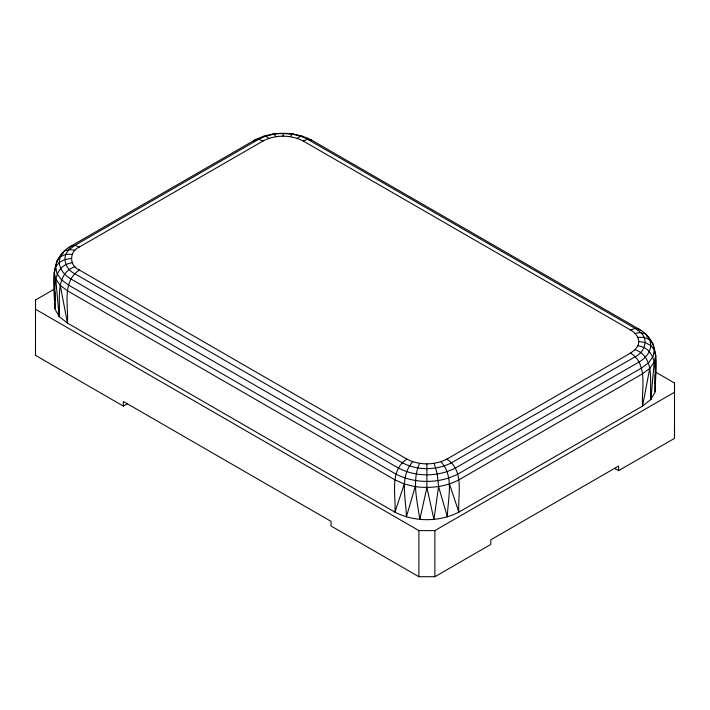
<?xml version="1.0" encoding="UTF-8"?>
<svg xmlns="http://www.w3.org/2000/svg" width="710" height="710" viewBox="0 0 710 710"><rect width="100%" height="100%" fill="white"/><g stroke="black" fill="none" stroke-linecap="round" stroke-linejoin="round"><path stroke-width="1.06" d="M127.179 403.883L123.362 406.093L35.5 355.364L35.5 346.143M54.67 288.952L35.5 300.019L35.5 309.249L418.9 530.601L434.875 530.601L674.5 392.257L674.5 383.027L655.33 371.96M614.771 468.449L618.587 470.65L674.5 438.372L674.5 429.151M272.702 134.075C284.541 132.947 297.002 133.436 307.67 139.329L635.157 328.402L640.668 332.555L645.434 333.966L652.996 343.507L655.783 355.364L655.223 391.725L650.857 399.481L642.55 406.084L458.837 512.15C439.117 522.187 414.658 522.187 394.938 512.15L67.45 323.077L59.143 316.474L54.776 308.717C54.555 287.754 48.191 258.342 70.956 246.148L254.668 140.083C272.161 131.084 294.064 131.084 311.557 140.083L639.044 329.156C661.995 341.519 655.002 370.451 655.223 391.725C654.496 376.025 659.83 349.222 637.882 345.743L635.059 349.675L630.569 353.056L446.856 459.122C434.582 465.441 419.193 465.441 406.919 459.122L79.431 270.048C69.039 265.78 69.039 251.26 79.431 246.991L263.144 140.926C275.418 134.598 290.807 134.598 303.081 140.926L630.569 329.999C636.027 333.008 640.722 339.398 637.882 345.743M72.118 262.736C50.17 266.214 55.504 293.017 54.776 308.717L55.016 291.819M55.628 269.969L55.753 265.602M74.941 266.667C54.377 274.051 60.652 299.904 59.143 316.474L55.753 279.101L54.217 272.356L57.004 260.499L64.566 250.958L69.332 249.547L74.843 245.394L258.555 139.329L265.753 136.142L274.122 134.146L275.799 136.702M426.887 463.896L426.887 487.513L419.823 519.471C417.311 500.994 411.64 481.327 419.574 463.337M441.008 461.713C454.666 476.942 447.611 498.846 447.398 516.951L438.585 486.625L437.298 474.076L434.2 463.337M655.783 355.364L654.247 362.109L650.857 399.481C649.348 382.912 655.623 357.059 635.059 349.675M654.247 362.109L649.73 368.401L642.55 373.806L458.837 479.871C445.534 486.98 429.994 488.578 415.19 486.625L406.377 516.951C406.164 498.846 399.109 476.942 412.767 461.713M438.585 486.625L433.952 519.471L426.887 487.513M649.73 368.401L642.55 406.084C641.361 388.689 648.452 364.514 630.569 353.056M60.936 256.354L61.388 254.384L63.128 253.079M55.753 279.101L60.27 285.393L67.45 290.798L394.938 479.871L404.292 484.016L394.938 512.15C396.127 494.755 389.036 470.579 406.919 459.122M290.425 136.702L292.103 134.146L293.523 134.075M69.012 248.393L70.956 246.148L74.843 245.394L79.431 246.991M253.372 141.583L254.668 140.083L258.555 139.329L263.144 140.926M79.431 270.048C61.548 281.506 68.639 305.682 67.45 323.077L60.27 285.393M297.233 138.335L300.472 136.142L303.223 136.391M123.362 406.093L123.362 401.478L331.037 521.38L331.037 525.986L418.9 576.715L434.875 576.715L490.787 544.437L490.787 539.822L618.587 466.035L618.587 470.65M303.081 140.926L307.67 139.329L311.557 140.083M630.569 329.999L635.157 328.402L639.044 329.156L640.34 330.656M71.16 258.52L64.672 259.576L59.178 262.567L55.504 267.058L57.004 273.616L61.388 279.731L68.364 284.976L395.852 474.049C414.933 483.883 438.842 483.883 457.923 474.049L641.636 367.984L648.612 362.739L652.996 356.624L654.496 350.065L650.822 345.575L645.328 342.584L638.84 341.528M635.059 333.372L640.668 332.555C649.047 339.939 644.298 352.568 635.157 356.757L451.445 462.822C436.348 470.597 417.427 470.597 402.33 462.822L74.843 273.749C65.702 269.56 60.954 256.931 69.332 249.547L74.941 250.364M263.002 136.391L265.753 136.142L268.992 138.335M72.118 254.295L65.861 254.384L60.545 256.558C56.498 265.602 63.19 274.699 70.956 278.995L398.443 468.067C415.936 477.067 437.839 477.067 455.332 468.067L639.044 362.002C646.81 357.707 653.502 348.61 649.455 339.566L644.139 337.392L637.882 337.303M404.292 484.016L415.19 486.625M646.872 336.087L648.612 337.392L649.064 339.362M446.856 459.122C464.739 470.579 457.648 494.755 458.837 512.15L449.483 484.016M654.247 348.61L654.371 352.976M654.984 374.827L655.223 383.56M54.217 272.356L54.776 300.552M674.5 383.027L674.5 438.372M434.875 530.601L434.875 576.715M418.9 530.601L418.9 576.715M283.113 133.285L283.113 136.151M35.5 300.019L35.5 355.364"/></g></svg>
